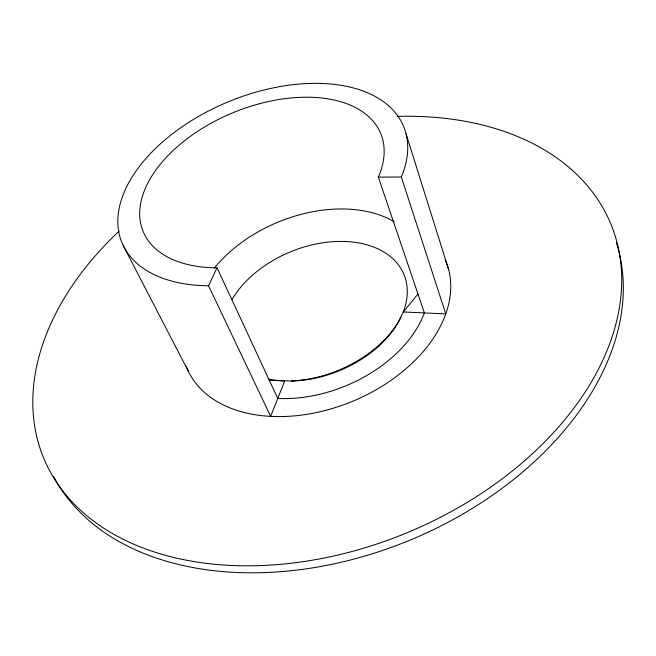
<?xml version="1.0" encoding="UTF-8"?>
<svg xmlns="http://www.w3.org/2000/svg" width="656" height="656" viewBox="0 0 656 656"><rect width="100%" height="100%" fill="white"/><g stroke="black" fill="none" stroke-linecap="round" stroke-linejoin="round"><path stroke-width="0.98" d="M269.313 380.316L291.444 381.046L298.25 380.455A96.137 61.582 -22.9 0 0 398.151 322.244L403.292 311.985L417.97 294.019M268.296 378.963A96.243 64.272 -22.4 0 0 284.688 380.98L270.649 416.371L208.551 285.786L217.062 267.804A128.494 75.547 -22.4 0 1 147.264 184.18A128.494 75.547 -22.4 0 1 301.785 97.277A128.494 75.547 -22.4 0 1 378.332 177.095L424.383 312.92A118.105 78.933 -22.4 0 1 277.75 398.479L217.062 267.804M378.332 177.095L401.333 177.038L445.785 313.88L403.292 311.985A96.243 64.272 -22.4 0 0 348.812 241.703A96.243 64.272 -22.4 0 0 232.109 299.349M123.189 245.5L188.641 371.821M406.048 133.75L448.671 269.69M616.312 242.433A305.261 207.977 -22.4 0 1 617.46 246.164M617.731 247.107A305.261 207.977 -22.4 0 1 407.548 541.143A305.261 207.977 -22.4 0 1 53.661 476.609M397.577 116.374A306.787 207.665 -22.4 0 1 595.804 374.166A306.787 207.665 -22.4 0 1 159.9 553.713A306.787 207.665 -22.4 0 1 119.22 231.019M445.063 259.489A140.023 93.66 -22.4 0 1 352.354 401.398A140.023 93.66 -22.4 0 1 186.312 366.409M208.551 285.786A152.372 89.683 -22.4 0 1 126.862 186.378A152.372 89.683 -22.4 0 1 309.312 83.46A152.372 89.683 -22.4 0 1 401.333 177.038M214.225 268.288A119.556 78.556 -22.4 0 1 394.322 221.859M401.013 317.242A96.243 64.272 -22.4 0 1 291.444 381.046"/></g></svg>
